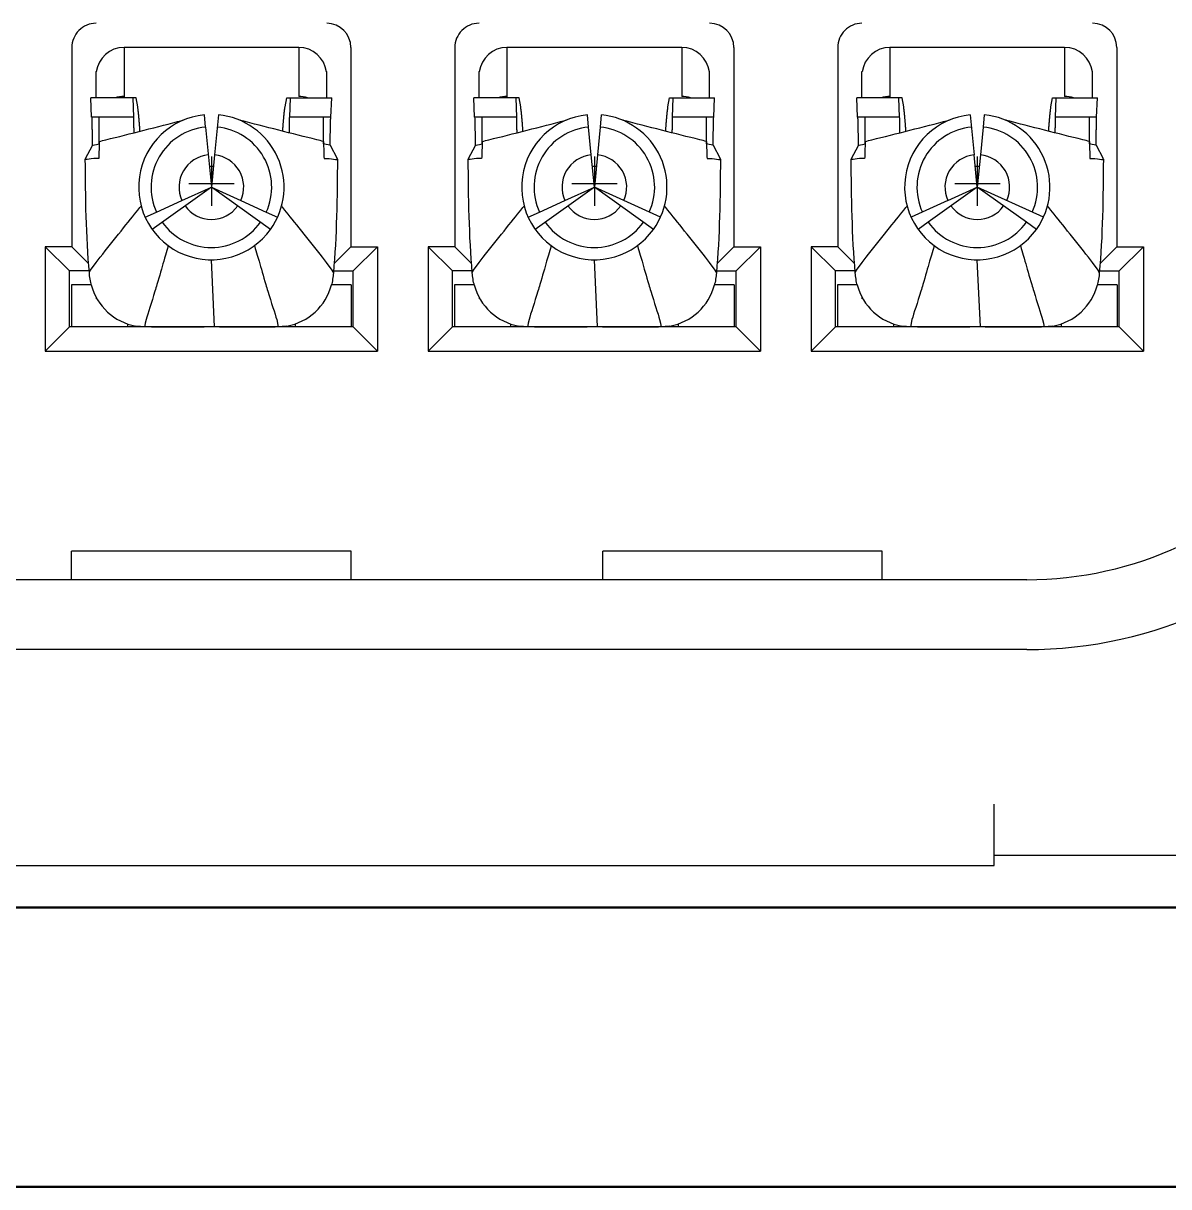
# Model space of a CAD drawing. Header units: millimetres. Extents: x 0 to 200, y 0 to 275.
# Drawn here: x 93.48 to 101.67, y 70.08 to 78.41 of the extents above; entities that cross this region are included whole.
import ezdxf

# ---------------------------------------------------------------- set-up
doc = ezdxf.new("R2010")
doc.units = ezdxf.units.MM
doc.linetypes.add('CENTERLINE', pattern=[30, 12, -1.5, 3, -1.5, 12])
doc.layers.add('0.5 Vollinie', color=7, linetype='Continuous', lineweight=50)
doc.layers.add('104', color=7, linetype='Continuous')
doc.layers.add('2', color=7, linetype='Continuous')

# ---------------------------------------------------------------- blocks, each defined once
blk = doc.blocks.new('Harting D-Sub 9pol male Vorderansicht')
at = {"layer": '2', "color": 40, "linetype": 'Continuous'}
for p, q in [((18.1, 6.2), (6.900001, 6.2)), ((6.900001, 6.2), (6.900001, 6.12637)), ((6.900001, 6.12637), (4.300001, 6.12637)), ((6.900001, 6.12637), (6.900001, 5.76084)), ((6.666742, 4.65461), (18.333259, 4.65461)), ((6.666742, 4.15461), (18.333259, 4.15461)), ((7.700001, 4.15461), (7.700001, 3.94961)), ((9.700001, 4.15461), (9.700001, 3.94961)), ((11.500001, 4.15461), (11.500001, 3.94961)), ((13.500001, 4.15461), (13.500001, 3.94961)), ((7.700001, 3.94961), (9.700001, 3.94961)), ((11.500001, 3.94961), (13.500001, 3.94961))]:
    blk.add_line(p, q, dxfattribs=at)
at = {"layer": '2', "color": 150, "linetype": 'Continuous'}
for p, q in [((5.831798, 1.77141), (5.831798, 2.51782)), ((6.005002, 2.34462), (5.831798, 2.51782)), ((8.208208, 2.51782), (5.831798, 2.51782)), ((8.035003, 2.34462), (8.208208, 2.51782)), ((8.208208, 1.77141), (8.208208, 2.51782)), ((8.571796, 1.77141), (8.571796, 2.51782)), ((8.745, 2.34462), (8.571796, 2.51782)), ((10.948205, 2.51782), (8.571796, 2.51782)), ((10.775001, 2.34462), (10.948205, 2.51782)), ((10.948205, 1.77141), (10.948205, 2.51782)), ((11.311797, 1.77141), (11.311797, 2.51782)), ((11.485001, 2.34462), (11.311797, 2.51782)), ((13.688206, 2.51782), (11.311797, 2.51782)), ((13.515002, 2.34462), (13.688206, 2.51782)), ((13.688206, 1.77141), (13.688206, 2.51782)), ((6.005006, 2.34462), (6.005006, 1.94462)), ((6.005006, 2.34462), (8.035, 2.34462)), ((8.035, 2.34462), (8.035, 1.94462)), ((8.745003, 2.34462), (8.745003, 1.94462)), ((8.745003, 2.34462), (10.774997, 2.34462)), ((10.774997, 2.34462), (10.774997, 1.94462)), ((11.485005, 2.34462), (11.485005, 1.94462)), ((11.485005, 2.34462), (13.514999, 2.34462)), ((13.514999, 2.34462), (13.514999, 1.94462)), ((7.845, 2.1324), (7.845, 2.14462)), ((10.584997, 2.1324), (10.584997, 2.14462)), ((13.324999, 2.1324), (13.324999, 2.14462)), ((5.831798, 1.77141), (6.005002, 1.94462)), ((6.145913, 1.94462), (6.005006, 1.94462)), ((7.894061, 1.94462), (8.035, 1.94462)), ((8.208208, 1.77141), (8.035003, 1.94462)), ((8.571796, 1.77141), (8.745, 1.94462)), ((8.885911, 1.94462), (8.745003, 1.94462)), ((10.634058, 1.94462), (10.774997, 1.94462)), ((10.948205, 1.77141), (10.775001, 1.94462)), ((11.311797, 1.77141), (11.485001, 1.94462)), ((11.625912, 1.94462), (11.485005, 1.94462)), ((13.37406, 1.94462), (13.514999, 1.94462)), ((13.688206, 1.77141), (13.515002, 1.94462)), ((6.021797, 1.77141), (6.141441, 1.89105)), ((8.018208, 1.77141), (7.898424, 1.89119)), ((8.761795, 1.77141), (8.881439, 1.89105)), ((10.758206, 1.77141), (10.638421, 1.89119)), ((11.501796, 1.77141), (11.62144, 1.89105)), ((13.498207, 1.77141), (13.378422, 1.89119)), ((6.021797, 1.77141), (5.831798, 1.77141)), ((6.021797, 0.34462), (6.021797, 1.77141)), ((8.018208, 0.34462), (8.018208, 1.77141)), ((8.018208, 1.77141), (8.208208, 1.77141)), ((8.761795, 1.77141), (8.571796, 1.77141)), ((8.761795, 0.34462), (8.761795, 1.77141)), ((10.758206, 0.34462), (10.758206, 1.77141)), ((10.758206, 1.77141), (10.948205, 1.77141)), ((11.501796, 1.77141), (11.311797, 1.77141)), ((11.501796, 0.34462), (11.501796, 1.77141)), ((13.498207, 0.34462), (13.498207, 1.77141)), ((13.498207, 1.77141), (13.688206, 1.77141)), ((6.195006, 0.70508), (6.195006, 0.51782)), ((6.395006, 0.34462), (6.395006, 0.69461)), ((7.645, 0.34462), (7.645, 0.70508)), ((7.845, 0.70508), (7.845, 0.51782)), ((8.935003, 0.70508), (8.935003, 0.51782)), ((9.135003, 0.34462), (9.135004, 0.69461)), ((10.384997, 0.34462), (10.384997, 0.70508)), ((10.584997, 0.70508), (10.584997, 0.51782)), ((11.675005, 0.70508), (11.675005, 0.51782)), ((11.875005, 0.34462), (11.875005, 0.69461)), ((13.124998, 0.34462), (13.124998, 0.70508)), ((13.324999, 0.70508), (13.324999, 0.51782)), ((6.395006, 0.34462), (7.645, 0.34462)), ((9.135003, 0.34462), (10.384997, 0.34462)), ((11.875005, 0.34462), (13.124999, 0.34462))]:
    blk.add_line(p, q, dxfattribs=at)
at = {"layer": '2', "color": 3, "linetype": 'Continuous'}
for p, q in [((6.020002, 2.04461), (6.020002, 2.34461)), ((6.020002, 2.34461), (6.528431, 2.34461)), ((6.420002, 2.32352), (6.420002, 2.34461)), ((6.99642, 2.34476), (7.020002, 1.86461)), ((7.502975, 2.34461), (8.020002, 2.34461)), ((7.620002, 2.32352), (7.620002, 2.34461)), ((8.020002, 2.04461), (8.020002, 2.34461)), ((8.759999, 2.04461), (8.759999, 2.34461)), ((8.759999, 2.34461), (9.268429, 2.34461)), ((9.159999, 2.32352), (9.16, 2.34461)), ((9.736418, 2.34476), (9.759999, 1.86461)), ((10.242973, 2.34461), (10.759999, 2.34461)), ((10.359999, 2.32352), (10.359999, 2.34461)), ((10.759999, 2.04461), (10.759999, 2.34461)), ((11.500001, 2.04461), (11.500001, 2.34461)), ((11.500001, 2.34461), (12.00843, 2.34461)), ((11.900001, 2.32352), (11.900001, 2.34461)), ((12.476419, 2.34476), (12.500001, 1.86461)), ((12.982974, 2.34461), (13.500001, 2.34461)), ((13.100001, 2.32352), (13.100001, 2.34461)), ((13.500001, 2.04461), (13.500001, 2.34461)), ((6.020002, 2.04461), (6.160881, 2.04461)), ((7.879122, 2.04461), (8.020002, 2.04461)), ((8.76, 2.04461), (8.900879, 2.04461)), ((10.61912, 2.04461), (10.759999, 2.04461)), ((11.500001, 2.04461), (11.64088, 2.04461)), ((13.359121, 2.04461), (13.500001, 2.04461)), ((6.596858, 1.64685), (6.668719, 1.59552)), ((6.668719, 1.59552), (7.020002, 1.34461)), ((7.020002, 1.34461), (7.37137, 1.5954)), ((7.37137, 1.5954), (7.443248, 1.64671)), ((9.336856, 1.64685), (9.759999, 1.34461)), ((9.759999, 1.34461), (10.183246, 1.64671)), ((12.076857, 1.64685), (12.500001, 1.34461)), ((12.500001, 1.34461), (12.923247, 1.64671)), ((6.546755, 1.56011), (7.020002, 1.34461)), ((7.230813, 1.44052), (7.493322, 1.55994)), ((9.286753, 1.56011), (9.759999, 1.34461)), ((10.152937, 1.52338), (9.970811, 1.44052)), ((10.233319, 1.55994), (10.152937, 1.52338)), ((12.107124, 1.52351), (12.026754, 1.56011)), ((12.289222, 1.44059), (12.107124, 1.52351)), ((12.892938, 1.52338), (12.710812, 1.44052)), ((12.973321, 1.55994), (12.892938, 1.52338)), ((7.230813, 1.44052), (7.020002, 1.34461)), ((9.970811, 1.44052), (9.759999, 1.34461)), ((12.500001, 1.34461), (12.289222, 1.44059)), ((12.710812, 1.44052), (12.500001, 1.34461)), ((6.997654, 1.11409), (7.020002, 1.34461)), ((7.020002, 1.34461), (7.042271, 1.11408)), ((9.737651, 1.11409), (9.759999, 1.34461)), ((9.759999, 1.34461), (9.782269, 1.11408)), ((12.477653, 1.11409), (12.500001, 1.34461)), ((12.54151, 0.91492), (12.500001, 1.34461)), ((7.034492, 1.19461), (7.00546, 1.19461)), ((9.77449, 1.19461), (9.745458, 1.19461)), ((12.514491, 1.19461), (12.485459, 1.19461)), ((6.170094, 1.04471), (6.119313, 1.1401)), ((6.978347, 0.91494), (6.997654, 1.11409)), ((7.070002, 0.82702), (7.042271, 1.11408)), ((7.920691, 1.1401), (7.870714, 1.04622)), ((8.910091, 1.04471), (8.85931, 1.1401)), ((9.718345, 0.91494), (9.737651, 1.11409)), ((9.782269, 1.11408), (9.801508, 0.91492)), ((10.660689, 1.1401), (10.610712, 1.04622)), ((11.650092, 1.04471), (11.599312, 1.1401)), ((12.450001, 0.82702), (12.477653, 1.11409)), ((13.40069, 1.1401), (13.350713, 1.04622)), ((6.216854, 1.03523), (6.216854, 0.84461)), ((7.82315, 1.03523), (7.82315, 0.84461)), ((8.956852, 1.03523), (8.956852, 0.84461)), ((10.563147, 1.03523), (10.563147, 0.84461)), ((11.696853, 1.03523), (11.696853, 0.84461)), ((13.303148, 1.03523), (13.303149, 0.84461)), ((6.166083, 0.84461), (6.159204, 0.70508)), ((6.166083, 0.84461), (6.462102, 0.84461)), ((6.457229, 0.70508), (6.462102, 0.84461)), ((6.970002, 0.82702), (6.978347, 0.91494)), ((7.582775, 0.70508), (7.577902, 0.84461)), ((7.577902, 0.84461), (7.878085, 0.84461)), ((7.878085, 0.84461), (7.882957, 0.70508)), ((8.906081, 0.84461), (8.899201, 0.70508)), ((8.906081, 0.84461), (9.202099, 0.84461)), ((9.197227, 0.70508), (9.202099, 0.84461)), ((9.709999, 0.82702), (9.718345, 0.91494)), ((9.801508, 0.91492), (9.809999, 0.82702)), ((10.322772, 0.70508), (10.3179, 0.84461)), ((10.3179, 0.84461), (10.618082, 0.84461)), ((10.618082, 0.84461), (10.622955, 0.70508)), ((11.646082, 0.84461), (11.639203, 0.70508)), ((11.646082, 0.84461), (11.9421, 0.84461)), ((11.937228, 0.70508), (11.9421, 0.84461)), ((12.54151, 0.91492), (12.550001, 0.82702)), ((13.062774, 0.70508), (13.057901, 0.84461)), ((13.057901, 0.84461), (13.358084, 0.84461)), ((13.358084, 0.84461), (13.362956, 0.70508)), ((6.493182, 0.77064), (6.481128, 0.70508)), ((7.546822, 0.77064), (7.556976, 0.70508)), ((9.233179, 0.77064), (9.221126, 0.70508)), ((10.28682, 0.77064), (10.296974, 0.70508)), ((11.97318, 0.77064), (11.961127, 0.70508)), ((13.026821, 0.77064), (13.036975, 0.70508)), ((6.481128, 0.70508), (6.159204, 0.70508)), ((7.556976, 0.70508), (7.882957, 0.70508)), ((9.221126, 0.70508), (8.899201, 0.70508)), ((10.296974, 0.70508), (10.622955, 0.70508)), ((11.961127, 0.70508), (11.639203, 0.70508)), ((13.036975, 0.70508), (13.362956, 0.70508))]:
    blk.add_line(p, q, dxfattribs=at)
at = {"layer": '2', "color": 2, "linetype": 'CENTERLINE'}
for p, q in [((7.020001, 1.12526), (7.020001, 1.47805)), ((9.760001, 1.12526), (9.760001, 1.47805)), ((12.500001, 1.12526), (12.500001, 1.47805)), ((6.856194, 1.32), (7.181243, 1.32)), ((9.596194, 1.32), (9.921243, 1.32)), ((12.336194, 1.32), (12.661243, 1.32))]:
    blk.add_line(p, q, dxfattribs=at)
at = {"layer": '2', "color": 3, "linetype": 'Continuous'}
for points in [[(6.16929, 1.04622), (6.169321, 1.04082, -0.00047498), (6.169343, 1.03529, -0.00045163), (6.169355, 1.02962, -0.00043216), (6.169357, 1.02383, -0.00041927), (6.16935, 1.01791, -0.00040521), (6.169333, 1.01188, -0.00039214), (6.169306, 1.00573, -0.00037933), (6.169269, 0.99947, -0.00036851), (6.169222, 0.9931, -0.00035767), (6.169165, 0.98663, -0.00034818), (6.169099, 0.98007, -0.00033869), (6.169022, 0.97341, -0.00033026), (6.168936, 0.96667, -0.00032234), (6.16884, 0.95985, -0.00031562), (6.168734, 0.95295, -0.00030785), (6.168619, 0.94599, -0.00029982), (6.168494, 0.93896, -0.00029622), (6.16836, 0.93187, -0.0002962), (6.168216, 0.92472, -0.00028299), (6.168064, 0.91755, -0.00026079), (6.167904, 0.91039, -0.00028207), (6.167732, 0.90308, -0.00032862), (6.167546, 0.89557, -0.00024815), (6.167366, 0.8885, -0.00009008), (6.1672, 0.8821, -0.00033977), (6.166969, 0.87386, -0.00057165), (6.166591, 0.8612, -0.00027924), (6.166083, 0.84461, -0.00014855)], [(7.870714, 1.04622), (7.870683, 1.04082, 0.00047498), (7.870661, 1.03529, 0.00045163), (7.870649, 1.02962, 0.00043217), (7.870647, 1.02383, 0.00041928), (7.870654, 1.01791, 0.00040522), (7.870671, 1.01188, 0.00039214), (7.870698, 1.00573, 0.00037933), (7.870735, 0.99947, 0.00036851), (7.870782, 0.9931, 0.00035767), (7.870839, 0.98664, 0.00034818), (7.870905, 0.98007, 0.00033869), (7.870982, 0.97341, 0.00033026), (7.871068, 0.96667, 0.00032234), (7.871164, 0.95985, 0.00031562), (7.87127, 0.95295, 0.00030785), (7.871385, 0.94599, 0.00029982), (7.87151, 0.93896, 0.00029622), (7.871644, 0.93187, 0.0002962), (7.871788, 0.92472, 0.000283), (7.87194, 0.91756, 0.00026079), (7.8721, 0.91039, 0.00028207), (7.872272, 0.90308, 0.00032862), (7.872458, 0.89557, 0.00024815), (7.872637, 0.8885, 0.00009008), (7.872804, 0.8821, 0.00033977), (7.873035, 0.87386, 0.00057165), (7.873413, 0.8612, 0.00027924), (7.873921, 0.84461, 0.00014855)], [(8.909287, 1.04622), (8.909318, 1.04082, -0.00047498), (8.90934, 1.03529, -0.00045163), (8.909352, 1.02962, -0.00043216), (8.909355, 1.02383, -0.00041927), (8.909347, 1.01791, -0.00040521), (8.90933, 1.01188, -0.00039214), (8.909303, 1.00573, -0.00037933), (8.909266, 0.99947, -0.00036851), (8.909219, 0.9931, -0.00035767), (8.909163, 0.98663, -0.00034818), (8.909096, 0.98007, -0.00033869), (8.90902, 0.97341, -0.00033026), (8.908933, 0.96667, -0.00032234), (8.908837, 0.95985, -0.00031562), (8.908731, 0.95295, -0.00030785), (8.908616, 0.94599, -0.00029982), (8.908491, 0.93896, -0.00029622), (8.908357, 0.93187, -0.0002962), (8.908213, 0.92472, -0.00028299), (8.908061, 0.91755, -0.00026079), (8.907901, 0.91039, -0.00028207), (8.907729, 0.90308, -0.00032862), (8.907544, 0.89557, -0.00024815), (8.907364, 0.8885, -0.00009008), (8.907197, 0.8821, -0.00033977), (8.906966, 0.87386, -0.00057165), (8.906588, 0.8612, -0.00027924), (8.906081, 0.84461, -0.00014855)], [(10.610712, 1.04622), (10.610681, 1.04082, 0.00047498), (10.610659, 1.03529, 0.00045163), (10.610647, 1.02962, 0.00043217), (10.610644, 1.02383, 0.00041928), (10.610652, 1.01791, 0.00040522), (10.610669, 1.01188, 0.00039214), (10.610696, 1.00573, 0.00037933), (10.610732, 0.99947, 0.00036851), (10.610779, 0.9931, 0.00035767), (10.610836, 0.98664, 0.00034818), (10.610903, 0.98007, 0.00033869), (10.610979, 0.97341, 0.00033026), (10.611065, 0.96667, 0.00032234), (10.611162, 0.95985, 0.00031562), (10.611267, 0.95295, 0.00030785), (10.611383, 0.94599, 0.00029982), (10.611508, 0.93896, 0.00029622), (10.611642, 0.93187, 0.0002962), (10.611786, 0.92472, 0.000283), (10.611938, 0.91756, 0.00026079), (10.612097, 0.91039, 0.00028207), (10.612269, 0.90308, 0.00032862), (10.612455, 0.89557, 0.00024815), (10.612635, 0.8885, 0.00009008), (10.612802, 0.8821, 0.00033977), (10.613033, 0.87386, 0.00057165), (10.61341, 0.8612, 0.00027924), (10.613918, 0.84461, 0.00014855)], [(11.649288, 1.04622), (11.64932, 1.04082, -0.00047498), (11.649341, 1.03529, -0.00045163), (11.649353, 1.02962, -0.00043216), (11.649356, 1.02383, -0.00041927), (11.649348, 1.01791, -0.00040521), (11.649331, 1.01188, -0.00039214), (11.649304, 1.00573, -0.00037933), (11.649268, 0.99947, -0.00036851), (11.649221, 0.9931, -0.00035767), (11.649164, 0.98663, -0.00034818), (11.649097, 0.98007, -0.00033869), (11.649021, 0.97341, -0.00033026), (11.648935, 0.96667, -0.00032234), (11.648839, 0.95985, -0.00031562), (11.648733, 0.95295, -0.00030785), (11.648617, 0.94599, -0.00029982), (11.648493, 0.93896, -0.00029622), (11.648358, 0.93187, -0.0002962), (11.648214, 0.92472, -0.00028299), (11.648062, 0.91755, -0.00026079), (11.647903, 0.91039, -0.00028207), (11.647731, 0.90308, -0.00032862), (11.647545, 0.89557, -0.00024815), (11.647365, 0.8885, -0.00009008), (11.647199, 0.8821, -0.00033977), (11.646967, 0.87386, -0.00057165), (11.64659, 0.8612, -0.00027924), (11.646082, 0.84461, -0.00014855)], [(13.350713, 1.04622), (13.350682, 1.04082, 0.00047498), (13.35066, 1.03529, 0.00045163), (13.350648, 1.02962, 0.00043217), (13.350646, 1.02383, 0.00041928), (13.350653, 1.01791, 0.00040522), (13.35067, 1.01188, 0.00039214), (13.350697, 1.00573, 0.00037933), (13.350734, 0.99947, 0.00036851), (13.350781, 0.9931, 0.00035767), (13.350837, 0.98664, 0.00034818), (13.350904, 0.98007, 0.00033869), (13.35098, 0.97341, 0.00033026), (13.351067, 0.96667, 0.00032234), (13.351163, 0.95985, 0.00031562), (13.351269, 0.95295, 0.00030785), (13.351384, 0.94599, 0.00029982), (13.351509, 0.93896, 0.00029622), (13.351643, 0.93187, 0.0002962), (13.351787, 0.92472, 0.000283), (13.351939, 0.91756, 0.00026079), (13.352099, 0.91039, 0.00028207), (13.352271, 0.90308, 0.00032862), (13.352457, 0.89557, 0.00024815), (13.352636, 0.8885, 0.00009008), (13.352803, 0.8821, 0.00033977), (13.353034, 0.87386, 0.00057165), (13.353412, 0.8612, 0.00027924), (13.353919, 0.84461, 0.00014855)], [(6.462102, 0.84461), (6.462221, 0.84807, 0.00019647), (6.462339, 0.85157, 0.00019047), (6.462456, 0.8551, 0.00018936), (6.46257, 0.85865, 0.00019413), (6.462683, 0.86224, 0.0001968), (6.462794, 0.86586, 0.00019916), (6.462903, 0.8695, 0.00020122), (6.463009, 0.87316, 0.00020455), (6.463113, 0.87685, 0.00020719), (6.463215, 0.88057, 0.00021073), (6.463314, 0.8843, 0.00021362), (6.46341, 0.88805, 0.0002174), (6.463503, 0.89181, 0.00022096), (6.463593, 0.89559, 0.00022576), (6.46368, 0.89938, 0.00022895), (6.463764, 0.90318, 0.00023214), (6.463844, 0.90698, 0.0002388), (6.463921, 0.91079, 0.0002497), (6.463994, 0.91461, 0.00024687), (6.464063, 0.91841, 0.00023447), (6.464127, 0.92219, 0.00026672), (6.464188, 0.92602, 0.00033022), (6.464246, 0.92992, 0.00025315), (6.464297, 0.93359, 0.00007933), (6.464341, 0.93689, 0.00037638), (6.464388, 0.94109, 0.00068471), (6.464445, 0.94749, 0.000344), (6.464511, 0.95582, 0.0001828)], [(6.509384, 0.94455), (6.508869, 0.93693, -0.00032646), (6.50835, 0.9294, -0.00033227), (6.507827, 0.92196, -0.00034158), (6.507299, 0.9146, -0.00035531), (6.506768, 0.90735, -0.00036899), (6.506234, 0.90019, -0.00038261), (6.505696, 0.89314, -0.00039756), (6.505156, 0.88621, -0.00041385), (6.504613, 0.87939, -0.00043153), (6.504067, 0.87269, -0.00045033), (6.50352, 0.86612, -0.00047085), (6.502972, 0.85968, -0.00049255), (6.502422, 0.85338, -0.00051723), (6.501871, 0.84722, -0.00054407), (6.501319, 0.8412, -0.00057172), (6.500767, 0.83533, -0.00059874), (6.500215, 0.82962, -0.00063855), (6.499663, 0.82405, -0.00068958), (6.499111, 0.81865, -0.00071292), (6.498561, 0.81341, -0.00070647), (6.498017, 0.80837, -0.00082897), (6.497465, 0.80344, -0.00106255), (6.496903, 0.7986, -0.00087844), (6.496376, 0.79416, -0.00032256), (6.495901, 0.79023, -0.00134568), (6.495298, 0.78559, -0.00270575), (6.494379, 0.77898, -0.00154496), (6.493182, 0.77064, -0.00088362)], [(7.53062, 0.94455), (7.531135, 0.93693, 0.00032646), (7.531654, 0.9294, 0.00033227), (7.532177, 0.92196, 0.00034158), (7.532705, 0.9146, 0.00035531), (7.533236, 0.90735, 0.00036899), (7.53377, 0.90019, 0.00038261), (7.534308, 0.89314, 0.00039756), (7.534848, 0.88621, 0.00041385), (7.535391, 0.87939, 0.00043153), (7.535936, 0.87269, 0.00045033), (7.536484, 0.86612, 0.00047085), (7.537032, 0.85968, 0.00049255), (7.537582, 0.85338, 0.00051723), (7.538133, 0.84722, 0.00054407), (7.538685, 0.8412, 0.00057172), (7.539237, 0.83533, 0.00059874), (7.539789, 0.82962, 0.00063855), (7.540341, 0.82405, 0.00068958), (7.540893, 0.81865, 0.00071292), (7.541442, 0.81341, 0.00070647), (7.541987, 0.80837, 0.00082897), (7.542539, 0.80344, 0.00106255), (7.543101, 0.7986, 0.00087844), (7.543627, 0.79416, 0.00032256), (7.544103, 0.79023, 0.00134568), (7.544706, 0.78559, 0.00270575), (7.545625, 0.77898, 0.00154496), (7.546822, 0.77064, 0.00088362)], [(7.577902, 0.84461), (7.577783, 0.84807, -0.00019647), (7.577665, 0.85157, -0.00019047), (7.577548, 0.8551, -0.00018936), (7.577433, 0.85865, -0.00019413), (7.577321, 0.86224, -0.0001968), (7.57721, 0.86586, -0.00019916), (7.577101, 0.8695, -0.00020122), (7.576995, 0.87316, -0.00020455), (7.576891, 0.87685, -0.00020719), (7.576789, 0.88057, -0.00021073), (7.57669, 0.8843, -0.00021362), (7.576594, 0.88805, -0.0002174), (7.576501, 0.89181, -0.00022096), (7.57641, 0.89559, -0.00022576), (7.576323, 0.89938, -0.00022895), (7.57624, 0.90318, -0.00023214), (7.57616, 0.90698, -0.0002388), (7.576083, 0.91079, -0.0002497), (7.57601, 0.91461, -0.00024687), (7.575941, 0.91841, -0.00023447), (7.575877, 0.92219, -0.00026672), (7.575815, 0.92602, -0.00033022), (7.575758, 0.92992, -0.00025315), (7.575707, 0.93359, -0.00007933), (7.575662, 0.93689, -0.00037638), (7.575616, 0.94109, -0.00068471), (7.575559, 0.94749, -0.000344), (7.575493, 0.95582, -0.0001828)], [(9.202099, 0.84461), (9.202219, 0.84807, 0.00019647), (9.202337, 0.85157, 0.00019047), (9.202453, 0.8551, 0.00018936), (9.202568, 0.85865, 0.00019413), (9.202681, 0.86224, 0.0001968), (9.202792, 0.86586, 0.00019916), (9.2029, 0.8695, 0.00020122), (9.203007, 0.87316, 0.00020455), (9.203111, 0.87685, 0.00020719), (9.203212, 0.88057, 0.00021073), (9.203311, 0.8843, 0.00021362), (9.203408, 0.88805, 0.0002174), (9.203501, 0.89181, 0.00022096), (9.203591, 0.89559, 0.00022576), (9.203678, 0.89938, 0.00022895), (9.203762, 0.90318, 0.00023214), (9.203842, 0.90698, 0.0002388), (9.203918, 0.91079, 0.0002497), (9.203991, 0.91461, 0.00024687), (9.20406, 0.91841, 0.00023447), (9.204125, 0.92219, 0.00026672), (9.204186, 0.92602, 0.00033022), (9.204243, 0.92992, 0.00025315), (9.204295, 0.93359, 0.00007933), (9.204339, 0.93689, 0.00037638), (9.204385, 0.94109, 0.00068471), (9.204442, 0.94749, 0.000344), (9.204508, 0.95582, 0.0001828)], [(9.249382, 0.94455), (9.248867, 0.93693, -0.00032646), (9.248348, 0.9294, -0.00033227), (9.247824, 0.92196, -0.00034158), (9.247297, 0.9146, -0.00035531), (9.246765, 0.90735, -0.00036899), (9.246231, 0.90019, -0.00038261), (9.245693, 0.89314, -0.00039756), (9.245153, 0.88621, -0.00041385), (9.24461, 0.87939, -0.00043153), (9.244065, 0.87269, -0.00045033), (9.243518, 0.86612, -0.00047085), (9.242969, 0.85968, -0.00049255), (9.242419, 0.85338, -0.00051723), (9.241868, 0.84722, -0.00054407), (9.241316, 0.8412, -0.00057172), (9.240764, 0.83533, -0.00059874), (9.240212, 0.82962, -0.00063855), (9.23966, 0.82405, -0.00068958), (9.239108, 0.81865, -0.00071292), (9.238559, 0.81341, -0.00070647), (9.238014, 0.80837, -0.00082897), (9.237463, 0.80344, -0.00106255), (9.236901, 0.7986, -0.00087844), (9.236374, 0.79416, -0.00032256), (9.235899, 0.79023, -0.00134568), (9.235295, 0.78559, -0.00270575), (9.234377, 0.77898, -0.00154496), (9.233179, 0.77064, -0.00088362)], [(10.270617, 0.94455), (10.271132, 0.93693, 0.00032646), (10.271651, 0.9294, 0.00033227), (10.272175, 0.92196, 0.00034158), (10.272702, 0.9146, 0.00035531), (10.273233, 0.90735, 0.00036899), (10.273768, 0.90019, 0.00038261), (10.274305, 0.89314, 0.00039756), (10.274846, 0.88621, 0.00041385), (10.275389, 0.87939, 0.00043153), (10.275934, 0.87269, 0.00045033), (10.276481, 0.86612, 0.00047085), (10.27703, 0.85968, 0.00049255), (10.27758, 0.85338, 0.00051723), (10.278131, 0.84722, 0.00054407), (10.278683, 0.8412, 0.00057172), (10.279235, 0.83533, 0.00059874), (10.279786, 0.82962, 0.00063855), (10.280338, 0.82405, 0.00068958), (10.280891, 0.81865, 0.00071292), (10.28144, 0.81341, 0.00070647), (10.281985, 0.80837, 0.00082897), (10.282536, 0.80344, 0.00106255), (10.283098, 0.7986, 0.00087844), (10.283625, 0.79416, 0.00032256), (10.2841, 0.79023, 0.00134568), (10.284703, 0.78559, 0.00270575), (10.285622, 0.77898, 0.00154496), (10.28682, 0.77064, 0.00088362)], [(10.3179, 0.84461), (10.31778, 0.84807, -0.00019647), (10.317662, 0.85157, -0.00019047), (10.317546, 0.8551, -0.00018936), (10.317431, 0.85865, -0.00019413), (10.317318, 0.86224, -0.0001968), (10.317207, 0.86586, -0.00019916), (10.317099, 0.8695, -0.00020122), (10.316992, 0.87316, -0.00020455), (10.316888, 0.87685, -0.00020719), (10.316786, 0.88057, -0.00021073), (10.316687, 0.8843, -0.00021362), (10.316591, 0.88805, -0.0002174), (10.316498, 0.89181, -0.00022096), (10.316408, 0.89559, -0.00022576), (10.316321, 0.89938, -0.00022895), (10.316237, 0.90318, -0.00023214), (10.316157, 0.90698, -0.0002388), (10.31608, 0.91079, -0.0002497), (10.316008, 0.91461, -0.00024687), (10.315939, 0.91841, -0.00023447), (10.315874, 0.92219, -0.00026672), (10.315813, 0.92602, -0.00033022), (10.315756, 0.92992, -0.00025315), (10.315704, 0.93359, -0.00007933), (10.31566, 0.93689, -0.00037638), (10.315614, 0.94109, -0.00068471), (10.315557, 0.94749, -0.000344), (10.315491, 0.95582, -0.0001828)], [(11.9421, 0.84461), (11.94222, 0.84807, 0.00019647), (11.942338, 0.85157, 0.00019047), (11.942455, 0.8551, 0.00018936), (11.942569, 0.85865, 0.00019413), (11.942682, 0.86224, 0.0001968), (11.942793, 0.86586, 0.00019916), (11.942902, 0.8695, 0.00020122), (11.943008, 0.87316, 0.00020455), (11.943112, 0.87685, 0.00020719), (11.943214, 0.88057, 0.00021073), (11.943313, 0.8843, 0.00021362), (11.943409, 0.88805, 0.0002174), (11.943502, 0.89181, 0.00022096), (11.943592, 0.89559, 0.00022576), (11.943679, 0.89938, 0.00022895), (11.943763, 0.90318, 0.00023214), (11.943843, 0.90698, 0.0002388), (11.94392, 0.91079, 0.0002497), (11.943993, 0.91461, 0.00024687), (11.944061, 0.91841, 0.00023447), (11.944126, 0.92219, 0.00026672), (11.944187, 0.92602, 0.00033022), (11.944245, 0.92992, 0.00025315), (11.944296, 0.93359, 0.00007933), (11.94434, 0.93689, 0.00037638), (11.944386, 0.94109, 0.00068471), (11.944443, 0.94749, 0.000344), (11.94451, 0.95582, 0.0001828)], [(11.989383, 0.94455), (11.988868, 0.93693, -0.00032646), (11.988349, 0.9294, -0.00033227), (11.987825, 0.92196, -0.00034158), (11.987298, 0.9146, -0.00035531), (11.986767, 0.90735, -0.00036899), (11.986232, 0.90019, -0.00038261), (11.985695, 0.89314, -0.00039756), (11.985154, 0.88621, -0.00041385), (11.984611, 0.87939, -0.00043153), (11.984066, 0.87269, -0.00045033), (11.983519, 0.86612, -0.00047085), (11.98297, 0.85968, -0.00049255), (11.98242, 0.85338, -0.00051723), (11.981869, 0.84722, -0.00054407), (11.981318, 0.8412, -0.00057172), (11.980766, 0.83533, -0.00059874), (11.980214, 0.82962, -0.00063855), (11.979662, 0.82405, -0.00068958), (11.979109, 0.81865, -0.00071292), (11.97856, 0.81341, -0.00070647), (11.978016, 0.80837, -0.00082897), (11.977464, 0.80344, -0.00106255), (11.976902, 0.7986, -0.00087844), (11.976375, 0.79416, -0.00032256), (11.9759, 0.79023, -0.00134568), (11.975297, 0.78559, -0.00270575), (11.974378, 0.77898, -0.00154496), (11.97318, 0.77064, -0.00088362)], [(13.010618, 0.94455), (13.011133, 0.93693, 0.00032646), (13.011653, 0.9294, 0.00033227), (13.012176, 0.92196, 0.00034158), (13.012704, 0.9146, 0.00035531), (13.013235, 0.90735, 0.00036899), (13.013769, 0.90019, 0.00038261), (13.014307, 0.89314, 0.00039756), (13.014847, 0.88621, 0.00041385), (13.01539, 0.87939, 0.00043153), (13.015935, 0.87269, 0.00045033), (13.016482, 0.86612, 0.00047085), (13.017031, 0.85968, 0.00049255), (13.017581, 0.85338, 0.00051723), (13.018132, 0.84722, 0.00054407), (13.018684, 0.8412, 0.00057172), (13.019236, 0.83533, 0.00059874), (13.019788, 0.82962, 0.00063855), (13.02034, 0.82405, 0.00068958), (13.020892, 0.81865, 0.00071292), (13.021441, 0.81341, 0.00070647), (13.021986, 0.80837, 0.00082897), (13.022538, 0.80344, 0.00106255), (13.0231, 0.7986, 0.00087844), (13.023626, 0.79416, 0.00032256), (13.024102, 0.79023, 0.00134568), (13.024705, 0.78559, 0.00270575), (13.025624, 0.77898, 0.00154496), (13.026821, 0.77064, 0.00088362)], [(13.057901, 0.84461), (13.057781, 0.84807, -0.00019647), (13.057663, 0.85157, -0.00019047), (13.057547, 0.8551, -0.00018936), (13.057432, 0.85865, -0.00019413), (13.057319, 0.86224, -0.0001968), (13.057209, 0.86586, -0.00019916), (13.0571, 0.8695, -0.00020122), (13.056993, 0.87316, -0.00020455), (13.056889, 0.87685, -0.00020719), (13.056788, 0.88057, -0.00021073), (13.056689, 0.8843, -0.00021362), (13.056593, 0.88805, -0.0002174), (13.056499, 0.89181, -0.00022096), (13.056409, 0.89559, -0.00022576), (13.056322, 0.89938, -0.00022895), (13.056239, 0.90318, -0.00023214), (13.056158, 0.90698, -0.0002388), (13.056082, 0.91079, -0.0002497), (13.056009, 0.91461, -0.00024687), (13.05594, 0.91841, -0.00023447), (13.055875, 0.92219, -0.00026672), (13.055814, 0.92602, -0.00033022), (13.055757, 0.92992, -0.00025315), (13.055706, 0.93359, -0.00007933), (13.055661, 0.93689, -0.00037638), (13.055615, 0.94109, -0.00068471), (13.055558, 0.94749, -0.000344), (13.055492, 0.95582, -0.0001828)]]:
    blk.add_lwpolyline(points, format="xyb", dxfattribs=at)
at = {"layer": '2', "color": 40, "linetype": 'Continuous'}
for radius in [3.1, 2.6]:
    blk.add_arc((6.666742, 1.55461), radius, 90, 190, dxfattribs=at)
at = {"layer": '2', "color": 3, "linetype": 'Continuous'}
for centre, radius, start, end in [((6.548182, 1.94461), 0.400003, 99.927326, 165.52258), ((7.491822, 1.94461), 0.4, 14.477418, 80.072674), ((9.28818, 1.94461), 0.400003, 99.927326, 165.52258), ((10.231819, 1.94461), 0.4, 14.477418, 80.072674), ((12.028181, 1.94461), 0.400003, 99.927326, 165.52258), ((12.97182, 1.94461), 0.4, 14.477418, 80.072674), ((7.020002, 1.34461), 0.52, 275.51773, 144.46276), ((9.759999, 1.34461), 0.52, 275.51773, 144.46276), ((12.500001, 1.34461), 0.52, 275.51773, 144.46276), ((7.020002, 1.34461), 0.43169, 35.517734, 144.46277), ((9.759999, 1.34461), 0.43169, 35.517734, 144.46277), ((12.500001, 1.34461), 0.43169, 35.517734, 144.46277), ((7.020002, 1.34461), 0.52, 144.46276, 264.46758), ((9.759999, 1.34461), 0.52, 144.46276, 264.46758), ((12.500001, 1.34461), 0.52, 144.46276, 264.46758), ((7.020002, 1.34461), 0.43169, 155.51777, 264.46277), ((7.020002, 1.34461), 0.231602, 35.51772, 144.46278), ((7.020002, 1.34461), 0.43169, 275.51775, 24.46273), ((9.759999, 1.34461), 0.43169, 155.51777, 264.46277), ((9.759999, 1.34461), 0.231602, 35.51772, 144.46278), ((9.759999, 1.34461), 0.43169, 275.51775, 24.46273), ((12.500001, 1.34461), 0.43169, 155.51777, 264.46277), ((12.500001, 1.34461), 0.231602, 35.51772, 144.46278), ((12.500001, 1.34461), 0.43169, 275.51775, 24.46273), ((7.020002, 1.34461), 0.231602, 155.51778, 264.46275), ((7.020002, 1.34461), 0.231602, 275.51771, 24.46272), ((9.759999, 1.34461), 0.231602, 155.51778, 264.46275), ((9.759999, 1.34461), 0.231602, 275.51771, 24.46272), ((12.500001, 1.34461), 0.231602, 155.51778, 264.46275), ((12.500001, 1.34461), 0.231602, 275.51771, 24.46272)]:
    blk.add_arc(centre, radius, start, end, dxfattribs=at)
at = {"layer": '2', "color": 150, "linetype": 'Continuous'}
for centre, radius, start, end in [((6.395006, 0.89462), 0.2, 251.38173, 270), ((7.645, 0.89462), 0.2, 270, 288.61827), ((9.135003, 0.89462), 0.2, 251.38173, 270), ((10.384997, 0.89462), 0.2, 270, 288.61827), ((11.875005, 0.89462), 0.2, 251.38173, 270), ((13.124999, 0.89462), 0.2, 270, 288.61827), ((6.395006, 0.54462), 0.2, 187.23876, 270), ((7.645, 0.54462), 0.2, 270, 352.76124), ((9.135003, 0.54462), 0.2, 187.23876, 270), ((10.384997, 0.54462), 0.2, 270, 352.76124), ((11.875005, 0.54462), 0.2, 187.23876, 270), ((13.124999, 0.54462), 0.2, 270, 352.76124), ((6.195002, 0.34462), 0.173204, 180, 270), ((7.845004, 0.34462), 0.173204, 270, 0), ((8.934999, 0.34462), 0.173204, 180, 270), ((10.585002, 0.34462), 0.173204, 270, 0), ((11.675, 0.34462), 0.173204, 180, 270), ((13.325003, 0.34462), 0.173204, 270, 0)]:
    blk.add_arc(centre, radius, start, end, dxfattribs=at)
at = {"layer": '2', "color": 3, "linetype": 'Continuous'}
for points in [[(6.479223, 2.33862), (6.501205, 2.34246), (6.523278, 2.34473), (6.545728, 2.34551)], [(6.99642, 2.34476), (7.033164, 2.34537), (7.049904, 2.34437), (7.051591, 2.34431)], [(7.494276, 2.34551), (7.516724, 2.34474), (7.538799, 2.34246), (7.560781, 2.33862)], [(9.21922, 2.33862), (9.241203, 2.34246), (9.263276, 2.34473), (9.285725, 2.34551)], [(9.736418, 2.34476), (9.773162, 2.34537), (9.789901, 2.34437), (9.791588, 2.34431)], [(10.234274, 2.34551), (10.256721, 2.34474), (10.278797, 2.34246), (10.300779, 2.33862)], [(11.959222, 2.33862), (11.981204, 2.34246), (12.003277, 2.34473), (12.025726, 2.34551)], [(12.476419, 2.34476), (12.513163, 2.34537), (12.529903, 2.34437), (12.53159, 2.34431)], [(12.974275, 2.34551), (12.996723, 2.34474), (13.018798, 2.34246), (13.04078, 2.33862)], [(6.147053, 1.95716), (6.148934, 1.98792), (6.153856, 2.01874), (6.162075, 2.04912)], [(7.877929, 2.04912), (7.886147, 2.01874), (7.89107, 1.98792), (7.892951, 1.95716)], [(8.88705, 1.95716), (8.888931, 1.98792), (8.893854, 2.01874), (8.902073, 2.04912)], [(10.617926, 2.04912), (10.626145, 2.01874), (10.631068, 1.98792), (10.632948, 1.95716)], [(11.627052, 1.95716), (11.628932, 1.98792), (11.633855, 2.01874), (11.642074, 2.04912)], [(13.357928, 2.04912), (13.366146, 2.01874), (13.371069, 1.98792), (13.37295, 1.95716)], [(6.118106, 1.14345), (6.119903, 1.40987), (6.123278, 1.69944), (6.147055, 1.95718)], [(7.892949, 1.95718), (7.915933, 1.70122), (7.920814, 1.40839), (7.921898, 1.14345)], [(8.858103, 1.14345), (8.8599, 1.40987), (8.863276, 1.69944), (8.887052, 1.95718)], [(10.632947, 1.95718), (10.65593, 1.70122), (10.660811, 1.40839), (10.661895, 1.14345)], [(11.598105, 1.14345), (11.599902, 1.40987), (11.603277, 1.69944), (11.627053, 1.95718)], [(13.372948, 1.95718), (13.395931, 1.70122), (13.400812, 1.40839), (13.401897, 1.14345)], [(6.213753, 1.14064), (6.167295, 1.13255), (6.108984, 1.15975), (6.119313, 1.1401)], [(7.826251, 1.14064), (7.872709, 1.13255), (7.93102, 1.15975), (7.920691, 1.1401)], [(8.95375, 1.14064), (8.907292, 1.13255), (8.848982, 1.15975), (8.85931, 1.1401)], [(10.566248, 1.14064), (10.612707, 1.13255), (10.671017, 1.15975), (10.660689, 1.1401)], [(11.693752, 1.14064), (11.647294, 1.13255), (11.588983, 1.15975), (11.599312, 1.1401)], [(13.30625, 1.14064), (13.352708, 1.13255), (13.411018, 1.15975), (13.40069, 1.1401)], [(6.170094, 1.04471), (6.170382, 1.04442), (6.190496, 1.03994), (6.217317, 1.03515)], [(7.86991, 1.04471), (7.869622, 1.04442), (7.849508, 1.03994), (7.822687, 1.03515)], [(8.910091, 1.04471), (8.910379, 1.04442), (8.930493, 1.03994), (8.957314, 1.03515)], [(10.609908, 1.04471), (10.60962, 1.04442), (10.589505, 1.03994), (10.562684, 1.03515)], [(11.650092, 1.04471), (11.65038, 1.04442), (11.670495, 1.03994), (11.697316, 1.03515)], [(13.349909, 1.04471), (13.349621, 1.04442), (13.329507, 1.03994), (13.302686, 1.03515)]]:
    blk.add_open_spline(points, degree=3, dxfattribs=at)
for points, knots in [([(6.711532, 1.76324), (6.711532, 1.76324), (6.704409, 1.78646), (6.687785, 1.84331), (6.665259, 1.92238), (6.648689, 1.9815), (6.626126, 2.05764), (6.596676, 2.15562), (6.542417, 2.31598), (6.541295, 2.34546), (6.545796, 2.3455)], [0, 0, 0, 0, 0.47661687, 0.88514561, 0.88514561, 1.4971853, 1.4971853, 1.6604569, 2.4906853, 3.2112068, 3.2112068, 3.2112068, 3.2112068]), ([(6.545796, 2.3455), (6.558236, 2.3456), (6.605948, 2.3461), (6.712526, 2.34692), (6.855517, 2.34759), (6.985202, 2.34566), (6.995004, 2.34464)], [0, 0, 0, 0, 0.07527533, 0.30550071, 0.63432609, 1, 1, 1, 1]), ([(7.035913, 2.34522), (7.056353, 2.34558), (7.218212, 2.3483), (7.368471, 2.34663), (7.494208, 2.3455)], [0.053364241, 0.053364241, 0.053364241, 0.053364241, 0.22726931, 1, 1, 1, 1]), ([(7.328472, 1.76324), (7.328472, 1.76324), (7.335595, 1.78646), (7.352219, 1.84331), (7.374745, 1.92238), (7.391315, 1.9815), (7.413877, 2.05764), (7.443328, 2.15562), (7.497587, 2.31598), (7.498709, 2.34546), (7.494208, 2.3455)], [0, 0, 0, 0, 0.47661687, 0.88514561, 0.88514561, 1.4971853, 1.4971853, 1.6604569, 2.4906853, 3.2112068, 3.2112068, 3.2112068, 3.2112068]), ([(9.451529, 1.76324), (9.451529, 1.76324), (9.444407, 1.78646), (9.427783, 1.84331), (9.405256, 1.92238), (9.388686, 1.9815), (9.366124, 2.05764), (9.336673, 2.15562), (9.282415, 2.31598), (9.281292, 2.34546), (9.285793, 2.3455)], [0, 0, 0, 0, 0.47661687, 0.88514561, 0.88514561, 1.4971853, 1.4971853, 1.6604569, 2.4906853, 3.2112068, 3.2112068, 3.2112068, 3.2112068]), ([(9.285793, 2.3455), (9.298233, 2.3456), (9.345945, 2.3461), (9.452524, 2.34692), (9.595514, 2.34759), (9.725199, 2.34566), (9.735001, 2.34464)], [0, 0, 0, 0, 0.07527533, 0.30550071, 0.63432609, 1, 1, 1, 1]), ([(9.77591, 2.34522), (9.79635, 2.34558), (9.95821, 2.3483), (10.108469, 2.34663), (10.234205, 2.3455)], [0.053364241, 0.053364241, 0.053364241, 0.053364241, 0.22726931, 1, 1, 1, 1]), ([(10.068469, 1.76324), (10.068469, 1.76324), (10.075592, 1.78646), (10.092216, 1.84331), (10.114742, 1.92238), (10.131313, 1.9815), (10.153875, 2.05764), (10.183326, 2.15562), (10.237584, 2.31598), (10.238707, 2.34546), (10.234205, 2.3455)], [0, 0, 0, 0, 0.47661687, 0.88514561, 0.88514561, 1.4971853, 1.4971853, 1.6604569, 2.4906853, 3.2112068, 3.2112068, 3.2112068, 3.2112068]), ([(12.191531, 1.76324), (12.191531, 1.76324), (12.184408, 1.78646), (12.167784, 1.84331), (12.145258, 1.92238), (12.128687, 1.9815), (12.106125, 2.05764), (12.076674, 2.15562), (12.022416, 2.31598), (12.021294, 2.34546), (12.025795, 2.3455)], [0, 0, 0, 0, 0.47661687, 0.88514561, 0.88514561, 1.4971853, 1.4971853, 1.6604569, 2.4906853, 3.2112068, 3.2112068, 3.2112068, 3.2112068]), ([(12.025795, 2.3455), (12.038234, 2.3456), (12.085947, 2.3461), (12.192525, 2.34692), (12.335516, 2.34759), (12.465201, 2.34566), (12.475002, 2.34464)], [0, 0, 0, 0, 0.07527533, 0.30550071, 0.63432609, 1, 1, 1, 1]), ([(12.515912, 2.34522), (12.536351, 2.34558), (12.698211, 2.3483), (12.84847, 2.34663), (12.974207, 2.3455)], [0.053364241, 0.053364241, 0.053364241, 0.053364241, 0.22726931, 1, 1, 1, 1]), ([(12.808471, 1.76324), (12.808471, 1.76324), (12.815594, 1.78646), (12.832217, 1.84331), (12.854744, 1.92238), (12.871314, 1.9815), (12.893876, 2.05764), (12.923327, 2.15562), (12.977585, 2.31598), (12.978708, 2.34546), (12.974207, 2.3455)], [0, 0, 0, 0, 0.47661687, 0.88514561, 0.88514561, 1.4971853, 1.4971853, 1.6604569, 2.4906853, 3.2112068, 3.2112068, 3.2112068, 3.2112068]), ([(6.147055, 1.95718), (6.146714, 1.95227), (6.170376, 1.9125), (6.313607, 1.73527), (6.418817, 1.60234), (6.496613, 1.50497), (6.5178, 1.4795), (6.5178, 1.4795)], [0.12116972, 0.12116972, 0.12116972, 0.12116972, 0.75997763, 1.5199553, 2.2296626, 2.2296626, 3.0399105, 3.0399105, 3.0399105, 3.0399105]), ([(7.892951, 1.95716), (7.893254, 1.95221), (7.869556, 1.91241), (7.726397, 1.73527), (7.621187, 1.60234), (7.543391, 1.50497), (7.522204, 1.4795), (7.522204, 1.4795)], [0.12222863, 0.12222863, 0.12222863, 0.12222863, 0.75997763, 1.5199553, 2.2296626, 2.2296626, 3.0399105, 3.0399105, 3.0399105, 3.0399105]), ([(8.887052, 1.95718), (8.886712, 1.95227), (8.910374, 1.9125), (9.053605, 1.73527), (9.158815, 1.60234), (9.23661, 1.50497), (9.257798, 1.4795), (9.257798, 1.4795)], [0.12116972, 0.12116972, 0.12116972, 0.12116972, 0.75997763, 1.5199553, 2.2296626, 2.2296626, 3.0399105, 3.0399105, 3.0399105, 3.0399105]), ([(10.632947, 1.95718), (10.633287, 1.95227), (10.609625, 1.9125), (10.466394, 1.73527), (10.361184, 1.60234), (10.283389, 1.50497), (10.262201, 1.4795), (10.262201, 1.4795)], [0.12116972, 0.12116972, 0.12116972, 0.12116972, 0.75997763, 1.5199553, 2.2296626, 2.2296626, 3.0399105, 3.0399105, 3.0399105, 3.0399105]), ([(11.627053, 1.95718), (11.626713, 1.95227), (11.650375, 1.9125), (11.793606, 1.73527), (11.898816, 1.60234), (11.976611, 1.50497), (11.997799, 1.4795), (11.997799, 1.4795)], [0.12116972, 0.12116972, 0.12116972, 0.12116972, 0.75997763, 1.5199553, 2.2296626, 2.2296626, 3.0399105, 3.0399105, 3.0399105, 3.0399105]), ([(13.372948, 1.95718), (13.373288, 1.95227), (13.349626, 1.9125), (13.206395, 1.73527), (13.101186, 1.60234), (13.02339, 1.50497), (13.002202, 1.4795), (13.002202, 1.4795)], [0.12116972, 0.12116972, 0.12116972, 0.12116972, 0.75997763, 1.5199553, 2.2296626, 2.2296626, 3.0399105, 3.0399105, 3.0399105, 3.0399105]), ([(6.217693, 1.0174), (6.217512, 1.02679), (6.217152, 1.04291), (6.216489, 1.06714), (6.21575, 1.09027), (6.214834, 1.11512), (6.214133, 1.13197), (6.213758, 1.14053), (6.213753, 1.14064)], [0, 0, 0, 0, 0.13960885, 0.23981175, 0.3606074, 0.48405871, 0.61025702, 0.61191883, 0.61191883, 0.61191883, 0.61191883]), ([(7.822311, 1.0174), (7.822492, 1.02679), (7.822852, 1.04291), (7.823515, 1.06714), (7.824254, 1.09027), (7.82517, 1.11512), (7.825871, 1.13197), (7.826246, 1.14053), (7.826251, 1.14064)], [0, 0, 0, 0, 0.13960885, 0.23981175, 0.3606074, 0.48405871, 0.61025702, 0.61191883, 0.61191883, 0.61191883, 0.61191883]), ([(8.957691, 1.0174), (8.957509, 1.02679), (8.95715, 1.04291), (8.956487, 1.06714), (8.955748, 1.09027), (8.954831, 1.11512), (8.954131, 1.13197), (8.953755, 1.14053), (8.95375, 1.14064)], [0, 0, 0, 0, 0.13960885, 0.23981175, 0.3606074, 0.48405871, 0.61025702, 0.61191883, 0.61191883, 0.61191883, 0.61191883]), ([(10.562308, 1.0174), (10.56249, 1.02679), (10.562849, 1.04291), (10.563512, 1.06714), (10.564251, 1.09027), (10.565167, 1.11512), (10.565868, 1.13197), (10.566244, 1.14053), (10.566248, 1.14064)], [0, 0, 0, 0, 0.13960885, 0.23981175, 0.3606074, 0.48405871, 0.61025702, 0.61191883, 0.61191883, 0.61191883, 0.61191883]), ([(11.697692, 1.0174), (11.69751, 1.02679), (11.697151, 1.04291), (11.696488, 1.06714), (11.695749, 1.09027), (11.694833, 1.11512), (11.694132, 1.13197), (11.693757, 1.14053), (11.693752, 1.14064)], [0, 0, 0, 0, 0.13960885, 0.23981175, 0.3606074, 0.48405871, 0.61025702, 0.61191883, 0.61191883, 0.61191883, 0.61191883]), ([(13.302309, 1.0174), (13.302491, 1.02679), (13.302851, 1.04291), (13.303513, 1.06714), (13.304252, 1.09027), (13.305169, 1.11512), (13.30587, 1.13197), (13.306245, 1.14053), (13.30625, 1.14064)], [0, 0, 0, 0, 0.13960885, 0.23981175, 0.3606074, 0.48405871, 0.61025702, 0.61191883, 0.61191883, 0.61191883, 0.61191883]), ([(6.217693, 1.0174), (6.233009, 1.01352), (6.33054, 0.98901), (6.539348, 0.93774), (6.728996, 0.88809), (6.816209, 0.8658), (6.818981, 0.8651)], [1.3929655, 1.3929655, 1.3929655, 1.3929655, 1.7431778, 3.4863555, 5.2295333, 5.2947541, 5.2947541, 5.2947541, 5.2947541]), ([(7.822311, 1.0174), (7.806995, 1.01352), (7.709464, 0.98901), (7.500655, 0.93774), (7.311008, 0.88809), (7.223795, 0.8658), (7.221023, 0.8651)], [1.3929655, 1.3929655, 1.3929655, 1.3929655, 1.7431778, 3.4863555, 5.2295333, 5.2947541, 5.2947541, 5.2947541, 5.2947541]), ([(8.957691, 1.0174), (8.973006, 1.01352), (9.070537, 0.98901), (9.279346, 0.93774), (9.468993, 0.88809), (9.556206, 0.8658), (9.558979, 0.8651)], [1.3929655, 1.3929655, 1.3929655, 1.3929655, 1.7431778, 3.4863555, 5.2295333, 5.2947541, 5.2947541, 5.2947541, 5.2947541]), ([(10.562308, 1.0174), (10.546992, 1.01352), (10.449462, 0.98901), (10.240653, 0.93774), (10.051006, 0.88809), (9.963793, 0.8658), (9.96102, 0.8651)], [1.3929655, 1.3929655, 1.3929655, 1.3929655, 1.7431778, 3.4863555, 5.2295333, 5.2947541, 5.2947541, 5.2947541, 5.2947541]), ([(11.697692, 1.0174), (11.713008, 1.01352), (11.810539, 0.98901), (12.019347, 0.93774), (12.208994, 0.88809), (12.296207, 0.8658), (12.29898, 0.8651)], [1.3929655, 1.3929655, 1.3929655, 1.3929655, 1.7431778, 3.4863555, 5.2295333, 5.2947541, 5.2947541, 5.2947541, 5.2947541]), ([(13.302309, 1.0174), (13.286994, 1.01352), (13.189463, 0.98901), (12.980654, 0.93774), (12.791007, 0.88809), (12.703794, 0.8658), (12.701021, 0.8651)], [1.3929655, 1.3929655, 1.3929655, 1.3929655, 1.7431778, 3.4863555, 5.2295333, 5.2947541, 5.2947541, 5.2947541, 5.2947541])]:
    blk.add_open_spline(points, degree=3, knots=knots, dxfattribs=at)

msp = doc.modelspace()

# ---------------------------------------------------------------- linework, layer by layer
at = {"layer": '0.5 Vollinie'}
for p, q in [((117.8555, 72.0796), (71.8555, 72.0796)), ((117.8555, 70.0796), (71.8555, 70.0796))]:
    msp.add_line(p, q, dxfattribs=at)

# ---------------------------------------------------------------- block references
at = {"layer": '104', "color": 40, "linetype": 'Continuous', "rotation": 180}
msp.add_blockref('Harting D-Sub 9pol male Vorderansicht', (107.3247, 78.5796), dxfattribs=at)

doc.saveas('drawing.dxf')
